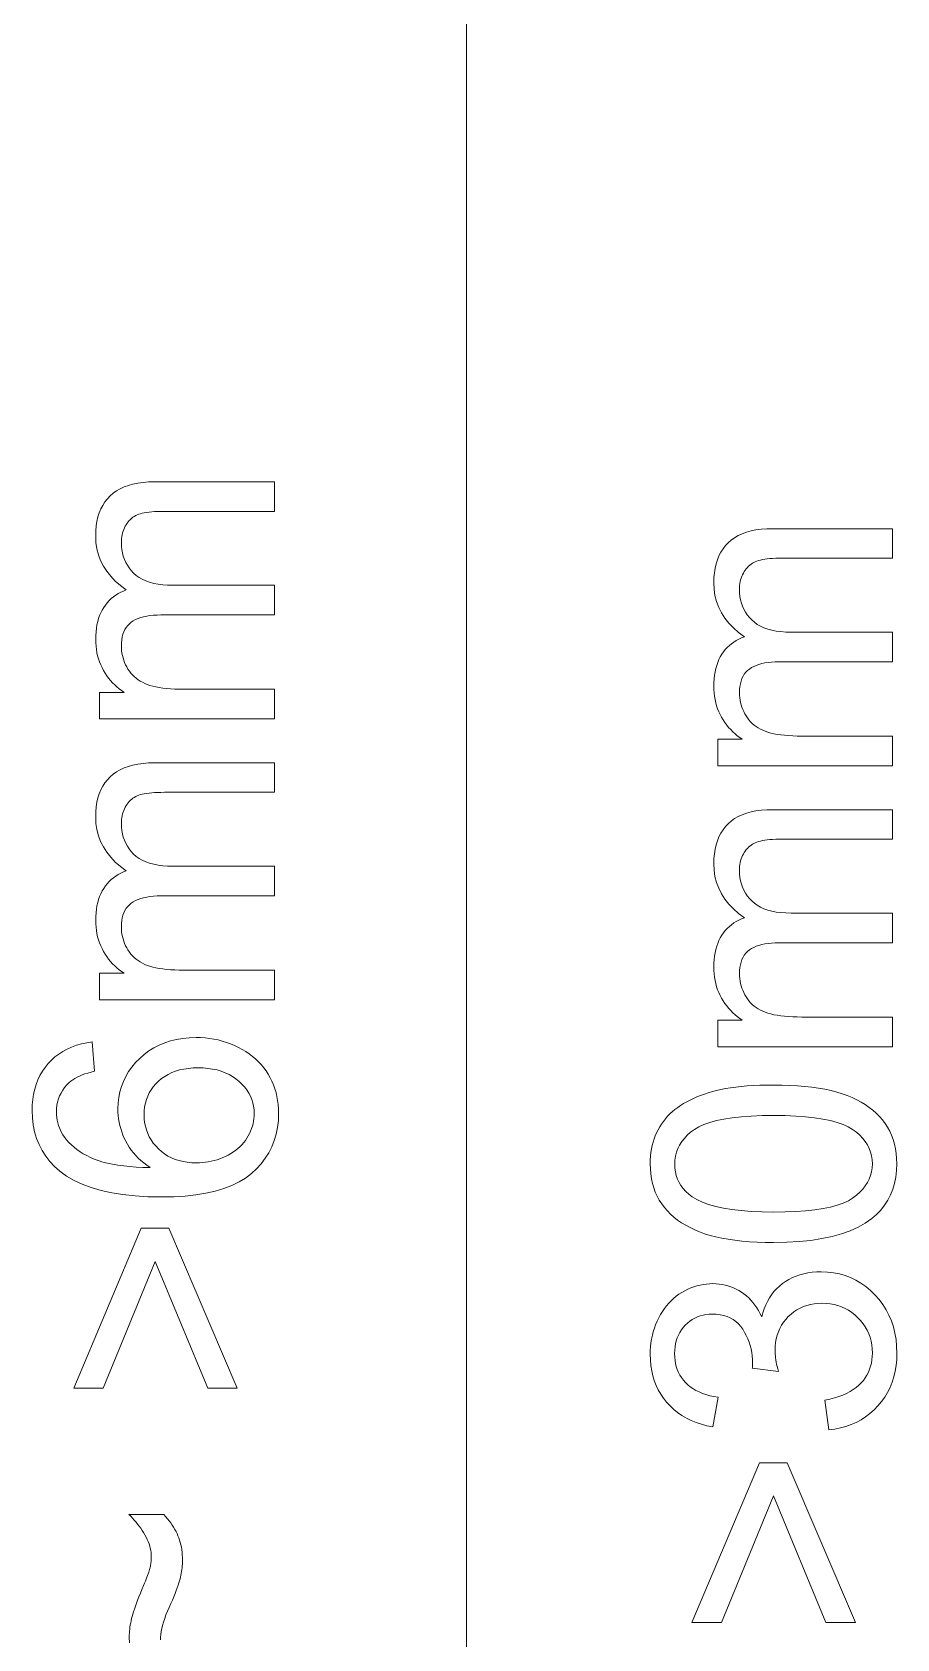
# Model space of a CAD drawing. Extents: x 23 to 417, y 3 to 294.
# Drawn here: x 185.47 to 189.05, y 16.62 to 23.27 of the extents above; entities that cross this region are included whole.
import ezdxf

# ---------------------------------------------------------------- set-up
doc = ezdxf.new("R2010")
doc.units = 0

msp = doc.modelspace()

# ---------------------------------------------------------------- linework, layer by layer
at = {"color": 7, "lineweight": 13}
msp.add_line((187.2701, 10.2717), (187.2701, 50.2717), dxfattribs=at)
for points in [[(186.4741, 20.4273), (185.7496, 20.4273), (185.7496, 20.5371), (185.8513, 20.5371), (185.8409, 20.5441), (185.8308, 20.5516), (185.8212, 20.5596), (185.812, 20.568), (185.8033, 20.5768), (185.7949, 20.5861), (185.787, 20.5959), (185.7795, 20.6061), (185.7724, 20.6167), (185.7657, 20.6278), (185.7595, 20.6393), (185.754, 20.6511), (185.7491, 20.6632), (185.7449, 20.6756), (185.7414, 20.6883), (185.7384, 20.7014), (185.7362, 20.7147), (185.7346, 20.7284), (185.7336, 20.7424), (185.7333, 20.7567), (185.7336, 20.7725), (185.7346, 20.7878), (185.7363, 20.8024), (185.7386, 20.8165), (185.7416, 20.83), (185.7453, 20.8429), (185.7496, 20.8552), (185.7547, 20.867), (185.7603, 20.8781), (185.7667, 20.8887), (185.7737, 20.8987), (185.7811, 20.9081), (185.7891, 20.9169), (185.7977, 20.9251), (185.8068, 20.9326), (185.8164, 20.9396), (185.8265, 20.9459), (185.8372, 20.9517), (185.8484, 20.9568), (185.8601, 20.9614), (185.836, 20.9791), (185.8145, 20.9978), (185.7954, 21.0176), (185.7789, 21.0384), (185.765, 21.0603), (185.7536, 21.0832), (185.7447, 21.1071), (185.7383, 21.1321), (185.7345, 21.1581), (185.7333, 21.1851), (185.7339, 21.2062), (185.7357, 21.2262), (185.7386, 21.2453), (185.7428, 21.2634), (185.7482, 21.2804), (185.7548, 21.2965), (185.7625, 21.3116), (185.7715, 21.3257), (185.7816, 21.3388), (185.793, 21.3509), (185.8055, 21.3619), (185.8194, 21.3717), (185.8346, 21.3804), (185.851, 21.388), (185.8688, 21.3943), (185.8878, 21.3996), (185.9081, 21.4036), (185.9297, 21.4065), (185.9526, 21.4083), (185.9768, 21.4088), (186.4741, 21.4088), (186.4741, 21.2867), (186.0177, 21.2867), (186.0034, 21.2866), (185.9899, 21.2863), (185.9772, 21.2857), (185.9654, 21.2848), (185.9544, 21.2837), (185.9442, 21.2824), (185.9348, 21.2809), (185.9263, 21.2791), (185.9185, 21.2771), (185.9117, 21.2748), (185.9053, 21.2722), (185.8992, 21.2692), (185.8933, 21.2659), (185.8877, 21.2621), (185.8824, 21.258), (185.8773, 21.2535), (185.8725, 21.2486), (185.8679, 21.2433), (185.8635, 21.2376), (185.8595, 21.2315), (185.8557, 21.2251), (185.8523, 21.2185), (185.8494, 21.2117), (185.8468, 21.2046), (185.8446, 21.1974), (185.8428, 21.1899), (185.8415, 21.1822), (185.8405, 21.1743), (185.8399, 21.1662), (185.8397, 21.1578), (185.8402, 21.1428), (185.8417, 21.1283), (185.8443, 21.1143), (185.8478, 21.1008), (185.8524, 21.0879), (185.858, 21.0755), (185.8646, 21.0636), (185.8722, 21.0522), (185.8808, 21.0413), (185.8905, 21.0309), (185.9013, 21.0213), (185.9133, 21.0128), (185.9265, 21.0052), (185.9409, 20.9986), (185.9566, 20.9931), (185.9735, 20.9885), (185.9916, 20.985), (186.0109, 20.9825), (186.0314, 20.981), (186.0532, 20.9805), (186.4741, 20.9805), (186.4741, 20.8577), (186.0034, 20.8577), (185.9874, 20.8574), (185.9723, 20.8565), (185.958, 20.855), (185.9445, 20.8529), (185.9318, 20.8502), (185.9199, 20.8469), (185.9088, 20.843), (185.8986, 20.8385), (185.8892, 20.8334), (185.8806, 20.8277), (185.8728, 20.8213), (185.8659, 20.8141), (185.8597, 20.8062), (185.8544, 20.7975), (185.8499, 20.7881), (185.8462, 20.7779), (185.8434, 20.7669), (185.8413, 20.7552), (185.8401, 20.7427), (185.8397, 20.7294), (185.84, 20.7191), (185.8408, 20.709), (185.8421, 20.699), (185.844, 20.6892), (185.8465, 20.6796), (185.8495, 20.67), (185.8531, 20.6607), (185.8571, 20.6515), (185.8618, 20.6425), (185.867, 20.6336), (185.8727, 20.625), (185.8789, 20.617), (185.8856, 20.6094), (185.8928, 20.6023), (185.9006, 20.5957), (185.9088, 20.5895), (185.9175, 20.5839), (185.9268, 20.5787), (185.9365, 20.574), (185.9468, 20.5698), (185.9577, 20.5661), (185.9696, 20.5627), (185.9825, 20.5597), (185.9962, 20.5572), (186.0109, 20.555), (186.0265, 20.5532), (186.043, 20.5518), (186.0605, 20.5508), (186.0789, 20.5502), (186.0982, 20.55), (186.4741, 20.55)], [(189.0348, 20.2332), (188.3103, 20.2332), (188.3103, 20.343), (188.412, 20.343), (188.4016, 20.3501), (188.3915, 20.3576), (188.3819, 20.3655), (188.3727, 20.3739), (188.364, 20.3827), (188.3556, 20.392), (188.3477, 20.4018), (188.3402, 20.412), (188.3331, 20.4226), (188.3264, 20.4337), (188.3202, 20.4452), (188.3147, 20.457), (188.3098, 20.4691), (188.3056, 20.4815), (188.3021, 20.4943), (188.2991, 20.5073), (188.2969, 20.5207), (188.2953, 20.5344), (188.2943, 20.5483), (188.294, 20.5627), (188.2943, 20.5785), (188.2953, 20.5937), (188.297, 20.6083), (188.2993, 20.6224), (188.3023, 20.6359), (188.306, 20.6488), (188.3103, 20.6611), (188.3154, 20.6729), (188.321, 20.6841), (188.3274, 20.6946), (188.3344, 20.7046), (188.3418, 20.714), (188.3498, 20.7228), (188.3584, 20.731), (188.3675, 20.7386), (188.3771, 20.7455), (188.3872, 20.7519), (188.3979, 20.7576), (188.4091, 20.7628), (188.4208, 20.7673), (188.3967, 20.785), (188.3752, 20.8037), (188.3561, 20.8235), (188.3396, 20.8443), (188.3257, 20.8662), (188.3143, 20.8891), (188.3054, 20.913), (188.299, 20.938), (188.2952, 20.964), (188.294, 20.991), (188.2946, 21.0121), (188.2964, 21.0321), (188.2993, 21.0512), (188.3035, 21.0693), (188.3089, 21.0864), (188.3155, 21.1024), (188.3232, 21.1175), (188.3322, 21.1316), (188.3423, 21.1447), (188.3537, 21.1568), (188.3662, 21.1678), (188.3801, 21.1777), (188.3953, 21.1864), (188.4117, 21.1939), (188.4295, 21.2003), (188.4485, 21.2055), (188.4688, 21.2095), (188.4904, 21.2124), (188.5133, 21.2142), (188.5375, 21.2148), (189.0348, 21.2148), (189.0348, 21.0927), (188.5784, 21.0927), (188.5641, 21.0925), (188.5506, 21.0922), (188.5379, 21.0916), (188.5261, 21.0908), (188.5151, 21.0897), (188.5049, 21.0884), (188.4955, 21.0868), (188.487, 21.085), (188.4792, 21.083), (188.4724, 21.0807), (188.466, 21.0781), (188.4599, 21.0752), (188.454, 21.0718), (188.4484, 21.0681), (188.4431, 21.0639), (188.438, 21.0594), (188.4332, 21.0545), (188.4286, 21.0492), (188.4242, 21.0435), (188.4202, 21.0374), (188.4164, 21.031), (188.413, 21.0244), (188.4101, 21.0176), (188.4075, 21.0106), (188.4053, 21.0033), (188.4035, 20.9958), (188.4022, 20.9881), (188.4012, 20.9802), (188.4006, 20.9721), (188.4004, 20.9637), (188.4009, 20.9487), (188.4024, 20.9342), (188.405, 20.9202), (188.4085, 20.9068), (188.4131, 20.8938), (188.4187, 20.8814), (188.4253, 20.8695), (188.4329, 20.8581), (188.4415, 20.8472), (188.4512, 20.8369), (188.462, 20.8273), (188.474, 20.8187), (188.4872, 20.8111), (188.5016, 20.8046), (188.5173, 20.799), (188.5342, 20.7945), (188.5523, 20.7909), (188.5716, 20.7884), (188.5921, 20.7869), (188.6139, 20.7864), (189.0348, 20.7864), (189.0348, 20.6636), (188.5641, 20.6636), (188.5481, 20.6633), (188.533, 20.6624), (188.5187, 20.6609), (188.5052, 20.6588), (188.4925, 20.6561), (188.4806, 20.6528), (188.4695, 20.6489), (188.4593, 20.6444), (188.4499, 20.6393), (188.4413, 20.6336), (188.4335, 20.6272), (188.4266, 20.6201), (188.4204, 20.6121), (188.4151, 20.6035), (188.4106, 20.594), (188.4069, 20.5838), (188.4041, 20.5729), (188.402, 20.5611), (188.4008, 20.5486), (188.4004, 20.5354), (188.4007, 20.5251), (188.4015, 20.5149), (188.4028, 20.505), (188.4047, 20.4951), (188.4072, 20.4855), (188.4102, 20.476), (188.4138, 20.4666), (188.4178, 20.4574), (188.4225, 20.4484), (188.4277, 20.4395), (188.4334, 20.431), (188.4396, 20.4229), (188.4463, 20.4153), (188.4535, 20.4082), (188.4613, 20.4016), (188.4695, 20.3955), (188.4782, 20.3898), (188.4875, 20.3846), (188.4972, 20.3799), (188.5075, 20.3758), (188.5184, 20.372), (188.5303, 20.3686), (188.5432, 20.3657), (188.5569, 20.3631), (188.5716, 20.3609), (188.5872, 20.3591), (188.6037, 20.3577), (188.6212, 20.3568), (188.6396, 20.3562), (188.6589, 20.356), (189.0348, 20.356)], [(186.4741, 19.2635), (185.7496, 19.2635), (185.7496, 19.3734), (185.8513, 19.3734), (185.8409, 19.3804), (185.8308, 19.3879), (185.8212, 19.3959), (185.812, 19.4043), (185.8033, 19.4131), (185.7949, 19.4224), (185.787, 19.4321), (185.7795, 19.4423), (185.7724, 19.453), (185.7657, 19.4641), (185.7595, 19.4756), (185.754, 19.4874), (185.7491, 19.4995), (185.7449, 19.5119), (185.7414, 19.5246), (185.7384, 19.5377), (185.7362, 19.551), (185.7346, 19.5647), (185.7336, 19.5787), (185.7333, 19.593), (185.7336, 19.6088), (185.7346, 19.624), (185.7363, 19.6387), (185.7386, 19.6528), (185.7416, 19.6663), (185.7453, 19.6792), (185.7496, 19.6915), (185.7547, 19.7032), (185.7603, 19.7144), (185.7667, 19.725), (185.7737, 19.735), (185.7811, 19.7444), (185.7891, 19.7532), (185.7977, 19.7613), (185.8068, 19.7689), (185.8164, 19.7759), (185.8265, 19.7822), (185.8372, 19.788), (185.8484, 19.7931), (185.8601, 19.7976), (185.836, 19.8154), (185.8145, 19.8341), (185.7954, 19.8539), (185.7789, 19.8747), (185.765, 19.8966), (185.7536, 19.9194), (185.7447, 19.9434), (185.7383, 19.9683), (185.7345, 19.9943), (185.7333, 20.0214), (185.7339, 20.0424), (185.7357, 20.0625), (185.7386, 20.0816), (185.7428, 20.0996), (185.7482, 20.1167), (185.7548, 20.1328), (185.7625, 20.1479), (185.7715, 20.162), (185.7816, 20.175), (185.793, 20.1871), (185.8055, 20.1982), (185.8194, 20.208), (185.8346, 20.2167), (185.851, 20.2243), (185.8688, 20.2306), (185.8878, 20.2358), (185.9081, 20.2399), (185.9297, 20.2428), (185.9526, 20.2445), (185.9768, 20.2451), (186.4741, 20.2451), (186.4741, 20.123), (186.0177, 20.123), (186.0034, 20.1229), (185.9899, 20.1225), (185.9772, 20.1219), (185.9654, 20.1211), (185.9544, 20.12), (185.9442, 20.1187), (185.9348, 20.1172), (185.9263, 20.1154), (185.9185, 20.1134), (185.9117, 20.1111), (185.9053, 20.1085), (185.8992, 20.1055), (185.8933, 20.1022), (185.8877, 20.0984), (185.8824, 20.0943), (185.8773, 20.0898), (185.8725, 20.0848), (185.8679, 20.0795), (185.8635, 20.0739), (185.8595, 20.0678), (185.8557, 20.0614), (185.8523, 20.0548), (185.8494, 20.048), (185.8468, 20.0409), (185.8446, 20.0337), (185.8428, 20.0262), (185.8415, 20.0185), (185.8405, 20.0106), (185.8399, 20.0024), (185.8397, 19.9941), (185.8402, 19.9791), (185.8417, 19.9646), (185.8443, 19.9506), (185.8478, 19.9371), (185.8524, 19.9242), (185.858, 19.9118), (185.8646, 19.8998), (185.8722, 19.8885), (185.8808, 19.8776), (185.8905, 19.8672), (185.9013, 19.8576), (185.9133, 19.8491), (185.9265, 19.8415), (185.9409, 19.8349), (185.9566, 19.8294), (185.9735, 19.8248), (185.9916, 19.8213), (186.0109, 19.8188), (186.0314, 19.8173), (186.0532, 19.8167), (186.4741, 19.8167), (186.4741, 19.694), (186.0034, 19.694), (185.9874, 19.6937), (185.9723, 19.6928), (185.958, 19.6913), (185.9445, 19.6892), (185.9318, 19.6865), (185.9199, 19.6832), (185.9088, 19.6793), (185.8986, 19.6748), (185.8892, 19.6697), (185.8806, 19.6639), (185.8728, 19.6576), (185.8659, 19.6504), (185.8597, 19.6425), (185.8544, 19.6338), (185.8499, 19.6244), (185.8462, 19.6142), (185.8434, 19.6032), (185.8413, 19.5915), (185.8401, 19.579), (185.8397, 19.5657), (185.84, 19.5554), (185.8408, 19.5453), (185.8421, 19.5353), (185.844, 19.5255), (185.8465, 19.5158), (185.8495, 19.5063), (185.8531, 19.497), (185.8571, 19.4878), (185.8618, 19.4788), (185.867, 19.4699), (185.8727, 19.4613), (185.8789, 19.4533), (185.8856, 19.4457), (185.8928, 19.4386), (185.9006, 19.4319), (185.9088, 19.4258), (185.9175, 19.4202), (185.9268, 19.415), (185.9365, 19.4103), (185.9468, 19.4061), (185.9577, 19.4023), (185.9696, 19.399), (185.9825, 19.396), (185.9962, 19.3934), (186.0109, 19.3913), (186.0265, 19.3895), (186.043, 19.3881), (186.0605, 19.3871), (186.0789, 19.3865), (186.0982, 19.3863), (186.4741, 19.3863)], [(189.0348, 19.0695), (188.3103, 19.0695), (188.3103, 19.1793), (188.412, 19.1793), (188.4016, 19.1863), (188.3915, 19.1938), (188.3819, 19.2018), (188.3727, 19.2102), (188.364, 19.219), (188.3556, 19.2283), (188.3477, 19.2381), (188.3402, 19.2483), (188.3331, 19.2589), (188.3264, 19.27), (188.3202, 19.2815), (188.3147, 19.2933), (188.3098, 19.3054), (188.3056, 19.3178), (188.3021, 19.3306), (188.2991, 19.3436), (188.2969, 19.357), (188.2953, 19.3706), (188.2943, 19.3846), (188.294, 19.3989), (188.2943, 19.4148), (188.2953, 19.43), (188.297, 19.4446), (188.2993, 19.4587), (188.3023, 19.4722), (188.306, 19.4851), (188.3103, 19.4974), (188.3154, 19.5092), (188.321, 19.5203), (188.3274, 19.5309), (188.3344, 19.5409), (188.3418, 19.5503), (188.3498, 19.5591), (188.3584, 19.5673), (188.3675, 19.5748), (188.3771, 19.5818), (188.3872, 19.5882), (188.3979, 19.5939), (188.4091, 19.599), (188.4208, 19.6036), (188.3967, 19.6213), (188.3752, 19.64), (188.3561, 19.6598), (188.3396, 19.6806), (188.3257, 19.7025), (188.3143, 19.7254), (188.3054, 19.7493), (188.299, 19.7743), (188.2952, 19.8003), (188.294, 19.8273), (188.2946, 19.8484), (188.2964, 19.8684), (188.2993, 19.8875), (188.3035, 19.9056), (188.3089, 19.9226), (188.3155, 19.9387), (188.3232, 19.9538), (188.3322, 19.9679), (188.3423, 19.981), (188.3537, 19.9931), (188.3662, 20.0041), (188.3801, 20.014), (188.3953, 20.0226), (188.4117, 20.0302), (188.4295, 20.0366), (188.4485, 20.0418), (188.4688, 20.0458), (188.4904, 20.0487), (188.5133, 20.0505), (188.5375, 20.0511), (189.0348, 20.0511), (189.0348, 19.929), (188.5784, 19.929), (188.5641, 19.9288), (188.5506, 19.9285), (188.5379, 19.9279), (188.5261, 19.927), (188.5151, 19.926), (188.5049, 19.9247), (188.4955, 19.9231), (188.487, 19.9213), (188.4792, 19.9193), (188.4724, 19.917), (188.466, 19.9144), (188.4599, 19.9115), (188.454, 19.9081), (188.4484, 19.9044), (188.4431, 19.9002), (188.438, 19.8957), (188.4332, 19.8908), (188.4286, 19.8855), (188.4242, 19.8798), (188.4202, 19.8737), (188.4164, 19.8673), (188.413, 19.8607), (188.4101, 19.8539), (188.4075, 19.8469), (188.4053, 19.8396), (188.4035, 19.8321), (188.4022, 19.8244), (188.4012, 19.8165), (188.4006, 19.8084), (188.4004, 19.8), (188.4009, 19.785), (188.4024, 19.7705), (188.405, 19.7565), (188.4085, 19.7431), (188.4131, 19.7301), (188.4187, 19.7177), (188.4253, 19.7058), (188.4329, 19.6944), (188.4415, 19.6835), (188.4512, 19.6732), (188.462, 19.6636), (188.474, 19.655), (188.4872, 19.6474), (188.5016, 19.6409), (188.5173, 19.6353), (188.5342, 19.6308), (188.5523, 19.6272), (188.5716, 19.6247), (188.5921, 19.6232), (188.6139, 19.6227), (189.0348, 19.6227), (189.0348, 19.4999), (188.5641, 19.4999), (188.5481, 19.4996), (188.533, 19.4987), (188.5187, 19.4972), (188.5052, 19.4951), (188.4925, 19.4924), (188.4806, 19.4891), (188.4695, 19.4852), (188.4593, 19.4807), (188.4499, 19.4756), (188.4413, 19.4699), (188.4335, 19.4635), (188.4266, 19.4564), (188.4204, 19.4484), (188.4151, 19.4398), (188.4106, 19.4303), (188.4069, 19.4201), (188.4041, 19.4091), (188.402, 19.3974), (188.4008, 19.3849), (188.4004, 19.3717), (188.4007, 19.3614), (188.4015, 19.3512), (188.4028, 19.3413), (188.4047, 19.3314), (188.4072, 19.3218), (188.4102, 19.3123), (188.4138, 19.3029), (188.4178, 19.2937), (188.4225, 19.2847), (188.4277, 19.2758), (188.4334, 19.2673), (188.4396, 19.2592), (188.4463, 19.2516), (188.4535, 19.2445), (188.4613, 19.2379), (188.4695, 19.2317), (188.4782, 19.2261), (188.4875, 19.2209), (188.4972, 19.2162), (188.5075, 19.212), (188.5184, 19.2083), (188.5303, 19.2049), (188.5432, 19.202), (188.5569, 19.1994), (188.5716, 19.1972), (188.5872, 19.1954), (188.6037, 19.194), (188.6212, 19.1931), (188.6396, 19.1925), (188.6589, 19.1923), (189.0348, 19.1923)], [(185.7189, 19.0896), (185.7285, 18.9675), (185.7144, 18.9641), (185.7012, 18.9604), (185.6887, 18.9564), (185.677, 18.9522), (185.6661, 18.9477), (185.656, 18.9429), (185.6467, 18.9379), (185.6381, 18.9326), (185.6304, 18.927), (185.6234, 18.9211), (185.6135, 18.9109), (185.6045, 18.9003), (185.5967, 18.8891), (185.5898, 18.8776), (185.584, 18.8655), (185.5793, 18.853), (185.5757, 18.84), (185.573, 18.8266), (185.5714, 18.8127), (185.5709, 18.7983), (185.5712, 18.7867), (185.5722, 18.7754), (185.5739, 18.7644), (185.5762, 18.7537), (185.5791, 18.7432), (185.5827, 18.7331), (185.587, 18.7232), (185.5919, 18.7136), (185.5974, 18.7043), (185.6037, 18.6953), (185.6125, 18.684), (185.6221, 18.6731), (185.6325, 18.6628), (185.6437, 18.6529), (185.6557, 18.6435), (185.6684, 18.6346), (185.6819, 18.6262), (185.6962, 18.6183), (185.7113, 18.6109), (185.7271, 18.6039), (185.744, 18.5976), (185.7624, 18.5918), (185.782, 18.5868), (185.8031, 18.5823), (185.8255, 18.5785), (185.8493, 18.5754), (185.8745, 18.5728), (185.9011, 18.571), (185.929, 18.5697), (185.9584, 18.5691), (185.9452, 18.5782), (185.9328, 18.5877), (185.921, 18.5975), (185.9099, 18.6078), (185.8995, 18.6184), (185.8899, 18.6295), (185.8809, 18.6409), (185.8726, 18.6527), (185.865, 18.665), (185.8581, 18.6776), (185.8519, 18.6905), (185.8463, 18.7035), (185.8414, 18.7166), (185.8371, 18.7299), (185.8335, 18.7432), (185.8306, 18.7567), (185.8283, 18.7704), (185.8267, 18.7841), (185.8257, 18.798), (185.8254, 18.812), (185.8263, 18.8362), (185.829, 18.8596), (185.8335, 18.8824), (185.8398, 18.9044), (185.8479, 18.9256), (185.8579, 18.9462), (185.8696, 18.966), (185.8832, 18.9851), (185.8986, 19.0034), (185.9157, 19.021), (185.9343, 19.0374), (185.954, 19.0521), (185.9747, 19.0651), (185.9965, 19.0763), (186.0193, 19.0858), (186.0432, 19.0935), (186.0682, 19.0996), (186.0942, 19.1039), (186.1212, 19.1065), (186.1494, 19.1073), (186.1681, 19.1069), (186.1865, 19.1057), (186.2047, 19.1037), (186.2225, 19.1008), (186.2402, 19.0972), (186.2575, 19.0927), (186.2746, 19.0874), (186.2915, 19.0814), (186.308, 19.0745), (186.3243, 19.0667), (186.3401, 19.0583), (186.3551, 19.0493), (186.3694, 19.0397), (186.3829, 19.0294), (186.3957, 19.0186), (186.4077, 19.0071), (186.4189, 18.9951), (186.4294, 18.9824), (186.4392, 18.9691), (186.4481, 18.9552), (186.4563, 18.9408), (186.4636, 18.9261), (186.4701, 18.9109), (186.4756, 18.8954), (186.4804, 18.8795), (186.4842, 18.8632), (186.4872, 18.8465), (186.4894, 18.8295), (186.4907, 18.8121), (186.4911, 18.7942), (186.49, 18.7641), (186.4866, 18.7351), (186.481, 18.7072), (186.4731, 18.6805), (186.4629, 18.6549), (186.4505, 18.6304), (186.4358, 18.6071), (186.4189, 18.5849), (186.3997, 18.5638), (186.3782, 18.5439), (186.3542, 18.5255), (186.3272, 18.509), (186.2973, 18.4945), (186.2645, 18.4819), (186.2287, 18.4712), (186.1901, 18.4625), (186.1485, 18.4558), (186.104, 18.4509), (186.0565, 18.448), (186.0061, 18.447), (185.9497, 18.4481), (185.8965, 18.4513), (185.8464, 18.4567), (185.7995, 18.4642), (185.7558, 18.4738), (185.7152, 18.4856), (185.6778, 18.4995), (185.6436, 18.5156), (185.6125, 18.5338), (185.5846, 18.5541), (185.5628, 18.5735), (185.5433, 18.5941), (185.5261, 18.616), (185.5112, 18.6393), (185.4986, 18.6638), (185.4883, 18.6896), (185.4803, 18.7167), (185.4745, 18.7451), (185.4711, 18.7748), (185.47, 18.8058), (185.4706, 18.829), (185.4726, 18.8513), (185.4759, 18.8728), (185.4806, 18.8934), (185.4865, 18.9132), (185.4938, 18.9321), (185.5024, 18.9502), (185.5123, 18.9674), (185.5236, 18.9837), (185.5361, 18.9992), (185.5499, 19.0137), (185.5646, 19.027), (185.5804, 19.039), (185.5971, 19.0499), (185.6149, 19.0595), (185.6337, 19.0679), (185.6535, 19.0752), (185.6743, 19.0812), (185.6961, 19.086)], [(186.1501, 18.5882), (186.1627, 18.5885), (186.1752, 18.5893), (186.1876, 18.5907), (186.1999, 18.5925), (186.2121, 18.595), (186.2242, 18.5979), (186.2362, 18.6014), (186.2481, 18.6055), (186.2598, 18.6101), (186.2715, 18.6152), (186.2828, 18.6208), (186.2935, 18.6268), (186.3038, 18.6333), (186.3134, 18.6402), (186.3225, 18.6475), (186.3311, 18.6552), (186.3391, 18.6634), (186.3466, 18.672), (186.3535, 18.6811), (186.3598, 18.6906), (186.3656, 18.7003), (186.3707, 18.7101), (186.3753, 18.72), (186.3792, 18.7301), (186.3826, 18.7402), (186.3853, 18.7504), (186.3874, 18.7607), (186.3889, 18.7711), (186.3899, 18.7816), (186.3902, 18.7922), (186.3895, 18.8075), (186.3876, 18.8224), (186.3845, 18.8369), (186.3801, 18.8509), (186.3745, 18.8645), (186.3676, 18.8776), (186.3594, 18.8904), (186.35, 18.9026), (186.3393, 18.9145), (186.3274, 18.9259), (186.3144, 18.9365), (186.3005, 18.946), (186.2857, 18.9544), (186.27, 18.9617), (186.2534, 18.9678), (186.2359, 18.9729), (186.2175, 18.9768), (186.1982, 18.9796), (186.178, 18.9813), (186.1569, 18.9818), (186.1366, 18.9813), (186.1172, 18.9796), (186.0986, 18.9768), (186.081, 18.973), (186.0642, 18.968), (186.0483, 18.9619), (186.0333, 18.9547), (186.0191, 18.9465), (186.0059, 18.9371), (185.9935, 18.9266), (185.9822, 18.9152), (185.972, 18.9033), (185.9631, 18.8908), (185.9553, 18.8778), (185.9487, 18.8642), (185.9434, 18.85), (185.9392, 18.8352), (185.9362, 18.8198), (185.9344, 18.8039), (185.9338, 18.7874), (185.9344, 18.771), (185.9362, 18.7551), (185.9392, 18.7398), (185.9434, 18.7249), (185.9487, 18.7105), (185.9553, 18.6966), (185.9631, 18.6833), (185.972, 18.6704), (185.9822, 18.6581), (185.9935, 18.6462), (186.0058, 18.6352), (186.0189, 18.6253), (186.0327, 18.6166), (186.0472, 18.6091), (186.0625, 18.6027), (186.0785, 18.5975), (186.0953, 18.5935), (186.1128, 18.5906), (186.131, 18.5888)], [(188.5416, 18.2584), (188.5068, 18.2588), (188.4734, 18.2599), (188.4414, 18.2617), (188.4108, 18.2643), (188.3815, 18.2675), (188.3537, 18.2716), (188.3272, 18.2763), (188.3021, 18.2818), (188.2784, 18.288), (188.2561, 18.2949), (188.235, 18.3026), (188.2148, 18.3109), (188.1957, 18.32), (188.1775, 18.3298), (188.1604, 18.3403), (188.1442, 18.3515), (188.129, 18.3634), (188.1148, 18.376), (188.1016, 18.3893), (188.0893, 18.4034), (188.0782, 18.4181), (188.0682, 18.4336), (188.0594, 18.4499), (188.0518, 18.4669), (188.0453, 18.4846), (188.0401, 18.5031), (188.0359, 18.5223), (188.033, 18.5423), (188.0312, 18.563), (188.0307, 18.5845), (188.031, 18.6004), (188.032, 18.6159), (188.0336, 18.631), (188.0359, 18.6457), (188.0388, 18.66), (188.0423, 18.674), (188.0465, 18.6875), (188.0514, 18.7006), (188.0569, 18.7133), (188.0631, 18.7257), (188.0698, 18.7376), (188.0772, 18.7491), (188.0851, 18.7602), (188.0936, 18.7709), (188.1026, 18.7811), (188.1123, 18.7909), (188.1225, 18.8003), (188.1332, 18.8093), (188.1446, 18.8178), (188.1565, 18.826), (188.169, 18.8337), (188.182, 18.8411), (188.1955, 18.8482), (188.2096, 18.8549), (188.2242, 18.8613), (188.2393, 18.8673), (188.255, 18.873), (188.2712, 18.8783), (188.288, 18.8834), (188.3052, 18.888), (188.3234, 18.8923), (188.3427, 18.8961), (188.3633, 18.8995), (188.3851, 18.9024), (188.4081, 18.9049), (188.4324, 18.9069), (188.4579, 18.9085), (188.4845, 18.9096), (188.5125, 18.9103), (188.5416, 18.9105), (188.5761, 18.9102), (188.6093, 18.9091), (188.6411, 18.9073), (188.6715, 18.9048), (188.7006, 18.9015), (188.7283, 18.8975), (188.7547, 18.8928), (188.7797, 18.8874), (188.8034, 18.8813), (188.8257, 18.8744), (188.8468, 18.8668), (188.867, 18.8585), (188.8861, 18.8495), (188.9043, 18.8397), (188.9215, 18.8293), (188.9377, 18.8181), (188.953, 18.8062), (188.9672, 18.7936), (188.9805, 18.7803), (188.9928, 18.7663), (189.004, 18.7515), (189.0141, 18.736), (189.0229, 18.7197), (189.0306, 18.7026), (189.0371, 18.6848), (189.0424, 18.6663), (189.0465, 18.647), (189.0495, 18.6269), (189.0512, 18.6061), (189.0518, 18.5845), (189.0508, 18.5562), (189.0477, 18.5291), (189.0425, 18.5033), (189.0352, 18.4787), (189.0259, 18.4554), (189.0145, 18.4333), (189.001, 18.4124), (188.9855, 18.3928), (188.9678, 18.3745), (188.9481, 18.3573), (188.9216, 18.3385), (188.8919, 18.3217), (188.8591, 18.3069), (188.8232, 18.294), (188.7841, 18.2832), (188.7419, 18.2743), (188.6965, 18.2673), (188.648, 18.2624), (188.5964, 18.2594)], [(188.5416, 18.3846), (188.5892, 18.3852), (188.6335, 18.3869), (188.6745, 18.3898), (188.7122, 18.3938), (188.7466, 18.399), (188.7778, 18.4054), (188.8056, 18.4129), (188.8302, 18.4215), (188.8514, 18.4313), (188.8693, 18.4423), (188.8848, 18.4541), (188.8987, 18.4664), (188.9109, 18.4793), (188.9215, 18.4927), (188.9305, 18.5066), (188.9378, 18.5211), (188.9435, 18.5362), (188.9476, 18.5517), (188.95, 18.5678), (188.9509, 18.5845), (188.95, 18.6011), (188.9476, 18.6172), (188.9435, 18.6328), (188.9378, 18.6478), (188.9304, 18.6623), (188.9214, 18.6763), (188.9108, 18.6897), (188.8985, 18.7026), (188.8846, 18.7149), (188.869, 18.7267), (188.851, 18.7377), (188.8297, 18.7475), (188.8052, 18.7561), (188.7773, 18.7636), (188.7462, 18.7699), (188.7118, 18.7751), (188.6742, 18.7792), (188.6333, 18.782), (188.5891, 18.7838), (188.5416, 18.7843), (188.4939, 18.7838), (188.4494, 18.782), (188.4083, 18.7792), (188.3706, 18.7751), (188.3361, 18.7699), (188.3049, 18.7636), (188.2771, 18.7561), (188.2526, 18.7475), (188.2314, 18.7377), (188.2135, 18.7267), (188.1981, 18.7149), (188.1842, 18.7025), (188.1721, 18.6896), (188.1615, 18.6761), (188.1526, 18.662), (188.1453, 18.6473), (188.1396, 18.6321), (188.1355, 18.6164), (188.1331, 18.6), (188.1323, 18.5831), (188.133, 18.5665), (188.1352, 18.5506), (188.1387, 18.5354), (188.1438, 18.5209), (188.1502, 18.5071), (188.1581, 18.4939), (188.1674, 18.4814), (188.1781, 18.4696), (188.1903, 18.4585), (188.2039, 18.4481), (188.2238, 18.436), (188.2467, 18.4252), (188.2727, 18.4157), (188.3018, 18.4075), (188.334, 18.4005), (188.3694, 18.3948), (188.4078, 18.3903), (188.4493, 18.3872), (188.4939, 18.3853)], [(186.0368, 18.3174), (186.3199, 17.6551), (186.1978, 17.6551), (185.9802, 18.1796), (185.7646, 17.6551), (185.6425, 17.6551), (185.9222, 18.3174)], [(188.7708, 17.4822), (188.7544, 17.6049), (188.7747, 17.6095), (188.7938, 17.6146), (188.8118, 17.6203), (188.8286, 17.6266), (188.8442, 17.6335), (188.8586, 17.641), (188.8719, 17.6491), (188.8841, 17.6578), (188.895, 17.667), (188.9048, 17.6769), (188.9136, 17.6873), (188.9214, 17.6981), (188.9283, 17.7094), (188.9343, 17.7211), (188.9393, 17.7333), (188.9435, 17.7459), (188.9467, 17.7589), (188.949, 17.7724), (188.9504, 17.7863), (188.9509, 17.8007), (188.9503, 17.8178), (188.9485, 17.8343), (188.9454, 17.8503), (188.9413, 17.8657), (188.9359, 17.8806), (188.9292, 17.895), (188.9214, 17.9088), (188.9124, 17.9221), (188.9022, 17.9348), (188.8908, 17.947), (188.8785, 17.9584), (188.8657, 17.9685), (188.8522, 17.9775), (188.8382, 17.9852), (188.8236, 17.9918), (188.8085, 17.9972), (188.7928, 18.0013), (188.7764, 18.0043), (188.7596, 18.0061), (188.7421, 18.0067), (188.7255, 18.0062), (188.7095, 18.0045), (188.694, 18.0017), (188.6792, 17.9979), (188.665, 17.9929), (188.6513, 17.9868), (188.6382, 17.9796), (188.6258, 17.9714), (188.6139, 17.962), (188.6026, 17.9515), (188.5922, 17.9401), (188.5829, 17.9282), (188.5746, 17.9156), (188.5675, 17.9025), (188.5614, 17.8887), (188.5565, 17.8744), (188.5527, 17.8594), (188.5499, 17.8439), (188.5483, 17.8277), (188.5477, 17.8109), (188.5479, 17.8038), (188.5483, 17.7964), (188.549, 17.7885), (188.5499, 17.7804), (188.5511, 17.7719), (188.5526, 17.7631), (188.5544, 17.7539), (188.5565, 17.7444), (188.5588, 17.7345), (188.5614, 17.7243), (188.4536, 17.738), (188.4538, 17.7404), (188.4541, 17.7427), (188.4543, 17.7449), (188.4545, 17.747), (188.4546, 17.749), (188.4547, 17.751), (188.4548, 17.7528), (188.4549, 17.7545), (188.4549, 17.7562), (188.455, 17.7577), (188.4545, 17.7733), (188.4533, 17.7885), (188.4513, 17.8034), (188.4484, 17.818), (188.4447, 17.8323), (188.4402, 17.8462), (188.4349, 17.8599), (188.4288, 17.8732), (188.4218, 17.8862), (188.414, 17.8989), (188.4054, 17.9109), (188.3959, 17.9215), (188.3855, 17.9309), (188.3742, 17.9391), (188.362, 17.946), (188.349, 17.9517), (188.335, 17.9561), (188.3202, 17.9592), (188.3044, 17.9611), (188.2878, 17.9617), (188.2746, 17.9612), (188.2617, 17.9599), (188.2494, 17.9576), (188.2375, 17.9544), (188.2261, 17.9503), (188.2151, 17.9452), (188.2047, 17.9393), (188.1946, 17.9324), (188.1851, 17.9247), (188.176, 17.916), (188.1675, 17.9066), (188.16, 17.8967), (188.1534, 17.8862), (188.1476, 17.8752), (188.1427, 17.8636), (188.1387, 17.8516), (188.1356, 17.839), (188.1334, 17.8258), (188.1321, 17.8122), (188.1316, 17.798), (188.1321, 17.7839), (188.1334, 17.7703), (188.1357, 17.7572), (188.1388, 17.7445), (188.1429, 17.7323), (188.1478, 17.7206), (188.1537, 17.7094), (188.1604, 17.6987), (188.1681, 17.6884), (188.1766, 17.6786), (188.1861, 17.6694), (188.1965, 17.6609), (188.2077, 17.653), (188.2199, 17.6459), (188.2329, 17.6394), (188.2469, 17.6336), (188.2617, 17.6285), (188.2775, 17.624), (188.2941, 17.6203), (188.3117, 17.6172), (188.2899, 17.4944), (188.2657, 17.4995), (188.2427, 17.5057), (188.2208, 17.5131), (188.2, 17.5216), (188.1803, 17.5313), (188.1617, 17.5421), (188.1443, 17.554), (188.1279, 17.5671), (188.1127, 17.5814), (188.0985, 17.5968), (188.0856, 17.6131), (188.0741, 17.6302), (188.0639, 17.6481), (188.0551, 17.6668), (188.0476, 17.6863), (188.0415, 17.7065), (188.0368, 17.7275), (188.0334, 17.7493), (188.0313, 17.7719), (188.0307, 17.7953), (188.031, 17.8115), (188.0321, 17.8275), (188.0338, 17.8432), (188.0363, 17.8587), (188.0394, 17.8739), (188.0433, 17.8888), (188.0479, 17.9035), (188.0531, 17.9179), (188.0591, 17.9321), (188.0658, 17.946), (188.0731, 17.9595), (188.0809, 17.9723), (188.0892, 17.9844), (188.098, 17.9959), (188.1073, 18.0068), (188.1172, 18.017), (188.1275, 18.0266), (188.1384, 18.0355), (188.1497, 18.0438), (188.1616, 18.0514), (188.1739, 18.0583), (188.1862, 18.0645), (188.1987, 18.07), (188.2114, 18.0748), (188.2242, 18.0788), (188.2372, 18.0821), (188.2503, 18.0846), (188.2636, 18.0864), (188.277, 18.0875), (188.2906, 18.0879), (188.3034, 18.0875), (188.316, 18.0865), (188.3284, 18.0848), (188.3405, 18.0823), (188.3525, 18.0792), (188.3642, 18.0754), (188.3756, 18.0708), (188.3868, 18.0656), (188.3978, 18.0597), (188.4086, 18.0531), (188.419, 18.0458), (188.429, 18.0379), (188.4385, 18.0292), (188.4476, 18.0199), (188.4563, 18.01), (188.4646, 17.9993), (188.4724, 17.988), (188.4797, 17.9761), (188.4866, 17.9634), (188.4931, 17.9501), (188.4977, 17.9674), (188.5031, 17.984), (188.5094, 17.9997), (188.5166, 18.0147), (188.5246, 18.0289), (188.5335, 18.0423), (188.5434, 18.0549), (188.554, 18.0667), (188.5656, 18.0777), (188.5781, 18.0879), (188.5913, 18.0972), (188.6051, 18.1056), (188.6197, 18.1129), (188.6348, 18.1193), (188.6506, 18.1247), (188.6671, 18.1291), (188.6842, 18.1326), (188.702, 18.135), (188.7204, 18.1365), (188.7394, 18.137), (188.7652, 18.1361), (188.7902, 18.1332), (188.8144, 18.1284), (188.8378, 18.1217), (188.8604, 18.1131), (188.8822, 18.1026), (188.9032, 18.0902), (188.9234, 18.0759), (188.9428, 18.0597), (188.9614, 18.0415), (188.9787, 18.0219), (188.9942, 18.0013), (189.0079, 17.9797), (189.0197, 17.957), (189.0297, 17.9334), (189.0379, 17.9087), (189.0443, 17.8831), (189.0489, 17.8564), (189.0516, 17.8287), (189.0525, 17.8), (189.0517, 17.7742), (189.0494, 17.7492), (189.0454, 17.7251), (189.0399, 17.7019), (189.0329, 17.6796), (189.0243, 17.6581), (189.0141, 17.6376), (189.0023, 17.618), (188.989, 17.5993), (188.974, 17.5814), (188.9579, 17.5648), (188.9408, 17.5496), (188.9228, 17.536), (188.9039, 17.5238), (188.884, 17.5131), (188.8632, 17.5039), (188.8415, 17.4963), (188.8188, 17.4901), (188.7953, 17.4854)], [(188.5975, 17.3464), (188.8806, 16.6841), (188.7585, 16.6841), (188.5409, 17.2086), (188.3253, 16.6841), (188.2032, 16.6841), (188.4829, 17.3464)]]:
    msp.add_lwpolyline(points, close=True, dxfattribs=at)
msp.add_lwpolyline([(185.8732, 16.6007), (185.8724, 16.6237), (185.8725, 16.6319), (185.8729, 16.6402), (185.8735, 16.6486), (185.8743, 16.6571), (185.8754, 16.6657), (185.8767, 16.6743), (185.8783, 16.683), (185.8801, 16.6918), (185.8821, 16.7007), (185.8844, 16.7097), (185.887, 16.719), (185.8901, 16.7292), (185.8936, 16.7401), (185.8977, 16.7518), (185.9022, 16.7642), (185.9072, 16.7774), (185.9126, 16.7914), (185.9185, 16.8061), (185.9249, 16.8216), (185.9318, 16.8379), (185.9356, 16.8471), (185.9391, 16.8558), (185.9424, 16.864), (185.9454, 16.8718), (185.9481, 16.8791), (185.9506, 16.8859), (185.9528, 16.8923), (185.9547, 16.8981), (185.9563, 16.9036), (185.9577, 16.9085), (185.9589, 16.9132), (185.9599, 16.9179), (185.9608, 16.9226), (185.9616, 16.9274), (185.9623, 16.9321), (185.9628, 16.9369), (185.9633, 16.9416), (185.9636, 16.9464), (185.9638, 16.9511), (185.9638, 16.9559), (185.9636, 16.9648), (185.9628, 16.9738), (185.9614, 16.9828), (185.9596, 16.9919), (185.9572, 17.001), (185.9543, 17.0102), (185.9508, 17.0195), (185.9468, 17.0288), (185.9423, 17.0382), (185.9372, 17.0476), (185.9318, 17.057), (185.926, 17.0662), (185.92, 17.0751), (185.9138, 17.0839), (185.9072, 17.0924), (185.9004, 17.1007), (185.8933, 17.1088), (185.8859, 17.1167), (185.8783, 17.1244), (185.8704, 17.1319), (186.015, 17.1319), (186.0229, 17.1231), (186.0305, 17.1144), (186.0375, 17.1056), (186.0441, 17.0968), (186.0503, 17.088), (186.056, 17.0791), (186.0612, 17.0703), (186.0661, 17.0614), (186.0704, 17.0525), (186.0743, 17.0436), (186.0778, 17.0345), (186.081, 17.0252), (186.0837, 17.0157), (186.0861, 17.006), (186.0882, 16.9961), (186.0898, 16.9859), (186.0911, 16.9755), (186.092, 16.9649), (186.0926, 16.954), (186.0927, 16.9429), (186.0927, 16.9348), (186.0924, 16.9267), (186.0919, 16.9187), (186.0912, 16.9108), (186.0904, 16.903), (186.0893, 16.8952), (186.0881, 16.8875), (186.0866, 16.8799), (186.085, 16.8723), (186.0832, 16.8648), (186.081, 16.857), (186.0783, 16.8482), (186.0751, 16.8386), (186.0713, 16.8281), (186.067, 16.8167), (186.0622, 16.8045), (186.0568, 16.7914), (186.0509, 16.7774), (186.0445, 16.7626), (186.0375, 16.7468), (186.0306, 16.7309), (186.0245, 16.7156), (186.0191, 16.7008), (186.0144, 16.6865), (186.0104, 16.6727), (186.0071, 16.6595), (186.0046, 16.6469), (186.0028, 16.6347), (186.0017, 16.6232), (186.0013, 16.6121)], dxfattribs=at)

doc.saveas('drawing.dxf')
